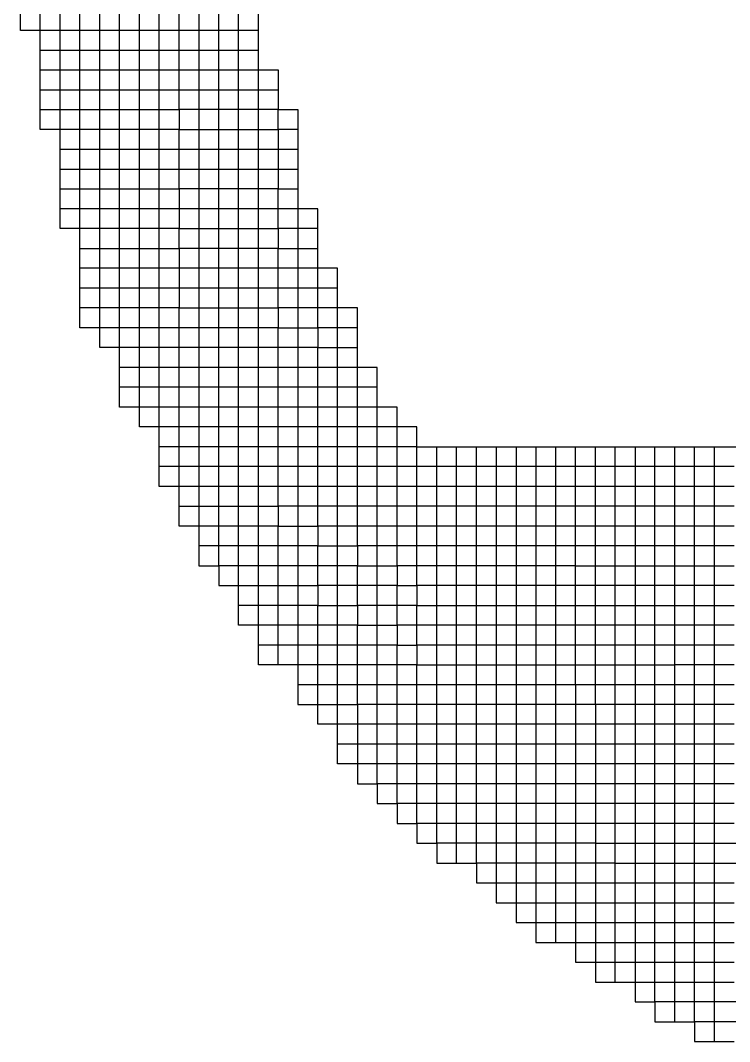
# Model space of a CAD drawing. Header units: millimetres. Extents: x 0 to 841, y 0 to 594.
# Drawn here: x 743.71 to 748.14, y 103.31 to 109.68 of the extents above; entities that cross this region are included whole.
import ezdxf
from ezdxf.enums import TextEntityAlignment as Align

# ---------------------------------------------------------------- set-up
doc = ezdxf.new("R2010")
doc.units = ezdxf.units.MM
doc.layers.add('TEXT', color=255, linetype='Continuous')
doc.styles.add('ECL', font='SIMFANG_2312.TTF', dxfattribs={"width": 0.7, "height": 3})

# ---------------------------------------------------------------- blocks, each defined once
blk = doc.blocks.new('*U34')
at = {"color": 32, "linetype": 'Continuous'}
for points in [[(-30.1125, 2.494), (-30.1125, 2.3455), (-30.1125, 2.197), (-30.1125, 2.0485), (-30.1125, 1.9), (-30.1125, 1.7515), (-30.1125, 1.603), (-30.1125, 1.4545), (-30.1125, 1.306), (-30.1125, 1.1575), (-30.1125, 1.009), (-30.1125, 0.8605), (-30.1125, 0.712), (-30.1125, 0.5635), (-30.1125, 0.415), (-30.1125, 0.2665), (-30.1125, 0.118), (-30.1125, -0.0305), (-30.1125, -0.179), (-30.1125, -0.3275), (-30.1125, -0.476), (-30.1125, -0.6245), (-30.1125, -0.773), (-30.1125, -0.9215), (-30.1125, -1.07), (-30.1125, -1.2185), (-30.1125, -1.367), (-30.1125, -1.5155), (-30.1125, -1.664), (-29.964, -1.664), (-29.964, -1.8125), (-29.8155, -1.8125), (-29.667, -1.8125), (-29.5185, -1.8125), (-29.37, -1.8125), (-29.2215, -1.8125), (-29.2215, -1.961), (-29.073, -1.961), (-28.9245, -1.961), (-28.9245, -2.1095), (-28.776, -2.1095), (-28.6275, -2.1095), (-28.6275, -2.258), (-28.479, -2.258), (-28.479, -2.4065), (-28.3305, -2.4065), (-28.182, -2.4065), (-28.0335, -2.4065), (-27.885, -2.4065), (-27.7365, -2.4065), (-27.588, -2.4065), (-27.4395, -2.4065), (-27.291, -2.4065), (-27.1425, -2.4065), (-26.994, -2.4065), (-26.8455, -2.4065), (-26.697, -2.4065), (-26.5485, -2.4065)], [(-26.8455, -2.1095), (-26.994, -2.1095), (-27.1425, -2.1095), (-27.291, -2.1095), (-27.4395, -2.1095), (-27.588, -2.1095), (-27.7365, -2.1095), (-27.885, -2.1095), (-28.0335, -2.1095), (-28.182, -2.1095), (-28.3305, -2.1095), (-28.479, -2.1095), (-28.479, -1.961), (-28.6275, -1.961), (-28.6275, -1.8125), (-28.776, -1.8125), (-28.9245, -1.8125), (-28.9245, -1.664), (-29.073, -1.664), (-29.2215, -1.664), (-29.2215, -1.5155), (-29.37, -1.5155), (-29.5185, -1.5155), (-29.5185, -1.367), (-29.667, -1.367), (-29.8155, -1.367), (-29.964, -1.367), (-30.1125, -1.367), (-30.261, -1.367), (-30.261, -1.2185), (-30.261, -1.07), (-30.4095, -1.07), (-30.4095, -0.9215), (-30.4095, -0.773), (-30.4095, -0.6245), (-30.4095, -0.476), (-30.4095, -0.3275), (-30.4095, -0.179), (-30.4095, -0.0305), (-30.4095, 0.118), (-30.4095, 0.2665), (-30.4095, 0.415), (-30.4095, 0.5635), (-30.4095, 0.712), (-30.4095, 0.8605), (-30.4095, 1.009), (-30.4095, 1.1575), (-30.4095, 1.306), (-30.4095, 1.4545), (-30.4095, 1.603), (-30.4095, 1.7515), (-30.4095, 1.9), (-30.4095, 2.0485), (-30.4095, 2.197), (-30.4095, 2.3455), (-30.4095, 2.494)], [(-27.588, -1.2185), (-27.7365, -1.2185), (-27.885, -1.2185), (-28.0335, -1.2185), (-28.182, -1.2185), (-28.3305, -1.2185), (-28.479, -1.2185), (-28.479, -1.07), (-28.6275, -1.07), (-28.6275, -0.9215), (-28.776, -0.9215), (-28.9245, -0.9215), (-28.9245, -0.773), (-29.073, -0.773), (-29.2215, -0.773), (-29.2215, -0.6245), (-29.37, -0.6245), (-29.5185, -0.6245), (-29.5185, -0.476), (-29.667, -0.476), (-29.8155, -0.476), (-29.964, -0.476), (-30.1125, -0.476), (-30.261, -0.476), (-30.261, -0.3275), (-30.261, -0.179), (-30.261, -0.0305), (-30.261, 0.118), (-30.4095, 0.118), (-30.558, 0.118), (-30.7065, 0.118), (-30.855, 0.118), (-30.855, 0.2665), (-30.855, 0.415), (-30.855, 0.5635), (-30.855, 0.712), (-30.855, 0.8605), (-30.855, 1.009), (-30.855, 1.1575), (-30.855, 1.306), (-30.855, 1.4545), (-30.855, 1.603), (-30.855, 1.7515), (-30.855, 1.9), (-30.855, 2.0485), (-30.855, 2.197), (-30.855, 2.3455), (-30.855, 2.494)], [(-27.4395, -1.367), (-27.588, -1.367), (-27.7365, -1.367), (-27.885, -1.367), (-28.0335, -1.367), (-28.182, -1.367), (-28.3305, -1.367), (-28.479, -1.367), (-28.479, -1.2185), (-28.6275, -1.2185), (-28.6275, -1.07), (-28.776, -1.07), (-28.9245, -1.07), (-28.9245, -0.9215), (-29.073, -0.9215), (-29.2215, -0.9215), (-29.2215, -0.773), (-29.37, -0.773), (-29.5185, -0.773), (-29.5185, -0.6245), (-29.667, -0.6245), (-29.8155, -0.6245), (-29.964, -0.6245), (-30.1125, -0.6245), (-30.261, -0.6245), (-30.4095, -0.6245), (-30.558, -0.6245), (-30.558, -0.476), (-30.7065, -0.476), (-30.7065, -0.3275), (-30.7065, -0.179), (-30.7065, -0.0305), (-30.7065, 0.118), (-30.7065, 0.2665), (-30.7065, 0.415), (-30.7065, 0.5635), (-30.7065, 0.712), (-30.7065, 0.8605), (-30.7065, 1.009), (-30.7065, 1.1575), (-30.7065, 1.306), (-30.7065, 1.4545), (-30.7065, 1.603), (-30.7065, 1.7515), (-30.7065, 1.9), (-30.7065, 2.0485), (-30.7065, 2.197), (-30.7065, 2.3455), (-30.855, 2.3455), (-31.0035, 2.3455), (-31.0035, 2.494)], [(-27.291, -1.8125), (-27.4395, -1.8125), (-27.588, -1.8125), (-27.7365, -1.8125), (-27.885, -1.8125), (-28.0335, -1.8125), (-28.182, -1.8125), (-28.3305, -1.8125), (-28.479, -1.8125), (-28.479, -1.664), (-28.6275, -1.664), (-28.6275, -1.5155), (-28.776, -1.5155), (-28.9245, -1.5155), (-28.9245, -1.367), (-29.073, -1.367), (-29.2215, -1.367), (-29.2215, -1.2185), (-29.37, -1.2185), (-29.5185, -1.2185), (-29.5185, -1.07), (-29.667, -1.07), (-29.8155, -1.07), (-29.964, -1.07), (-30.1125, -1.07), (-30.261, -1.07), (-30.261, -0.9215), (-30.261, -0.773), (-30.261, -0.6245), (-30.261, -0.476), (-30.4095, -0.476), (-30.558, -0.476), (-30.558, -0.3275), (-30.558, -0.179), (-30.558, -0.0305), (-30.558, 0.118), (-30.558, 0.2665), (-30.558, 0.415), (-30.558, 0.5635), (-30.558, 0.712), (-30.558, 0.8605), (-30.558, 1.009), (-30.558, 1.1575), (-30.558, 1.306), (-30.558, 1.4545), (-30.558, 1.603), (-30.558, 1.7515), (-30.558, 1.9), (-30.558, 2.0485), (-30.558, 2.197), (-30.558, 2.3455), (-30.7065, 2.3455), (-30.7065, 2.494)], [(-27.4395, -1.5155), (-27.588, -1.5155), (-27.7365, -1.5155), (-27.885, -1.5155), (-28.0335, -1.5155), (-28.182, -1.5155), (-28.3305, -1.5155), (-28.479, -1.5155), (-28.479, -1.367), (-28.6275, -1.367), (-28.6275, -1.2185), (-28.776, -1.2185), (-28.9245, -1.2185), (-28.9245, -1.07), (-29.073, -1.07), (-29.2215, -1.07), (-29.2215, -0.9215), (-29.37, -0.9215), (-29.5185, -0.9215), (-29.5185, -0.773), (-29.667, -0.773), (-29.8155, -0.773), (-29.964, -0.773), (-30.1125, -0.773), (-30.261, -0.773), (-30.4095, -0.773)], [(-27.291, -1.664), (-27.4395, -1.664), (-27.588, -1.664), (-27.7365, -1.664), (-27.885, -1.664), (-28.0335, -1.664), (-28.182, -1.664), (-28.3305, -1.664), (-28.479, -1.664), (-28.479, -1.5155), (-28.6275, -1.5155), (-28.6275, -1.367), (-28.776, -1.367), (-28.9245, -1.367), (-28.9245, -1.2185), (-29.073, -1.2185), (-29.2215, -1.2185), (-29.2215, -1.07), (-29.37, -1.07), (-29.5185, -1.07), (-29.5185, -0.9215), (-29.667, -0.9215), (-29.8155, -0.9215), (-29.964, -0.9215), (-30.1125, -0.9215), (-30.261, -0.9215), (-30.4095, -0.9215)], [(-26.697, -2.258), (-26.8455, -2.258), (-26.994, -2.258), (-27.1425, -2.258), (-27.291, -2.258), (-27.4395, -2.258), (-27.588, -2.258), (-27.7365, -2.258), (-27.885, -2.258), (-28.0335, -2.258), (-28.182, -2.258), (-28.3305, -2.258), (-28.479, -2.258), (-28.479, -2.1095), (-28.6275, -2.1095), (-28.6275, -1.961), (-28.776, -1.961), (-28.9245, -1.961), (-28.9245, -1.8125), (-29.073, -1.8125), (-29.2215, -1.8125), (-29.2215, -1.664), (-29.37, -1.664), (-29.5185, -1.664), (-29.5185, -1.5155), (-29.667, -1.5155), (-29.8155, -1.5155), (-29.964, -1.5155), (-30.1125, -1.5155)], [(-26.2515, -2.555), (-26.4, -2.555), (-26.5485, -2.555), (-26.697, -2.555), (-26.8455, -2.555), (-26.994, -2.555), (-27.1425, -2.555), (-27.291, -2.555), (-27.4395, -2.555), (-27.588, -2.555), (-27.7365, -2.555), (-27.885, -2.555), (-28.0335, -2.555), (-28.182, -2.555), (-28.3305, -2.555), (-28.479, -2.555), (-28.479, -2.4065), (-28.6275, -2.4065), (-28.6275, -2.258), (-28.776, -2.258), (-28.9245, -2.258), (-28.9245, -2.1095), (-29.073, -2.1095), (-29.2215, -2.1095), (-29.2215, -1.961), (-29.37, -1.961), (-29.5185, -1.961), (-29.667, -1.961), (-29.8155, -1.961)]]:
    blk.add_lwpolyline(points, dxfattribs=at)
at = {"color": 15, "linetype": 'Continuous'}
for points in [[(-27.588, -0.773), (-27.588, -0.9215), (-27.588, -1.07), (-27.588, -1.2185), (-27.588, -1.367), (-27.588, -1.5155), (-27.588, -1.664), (-27.588, -1.8125), (-27.588, -1.961), (-27.588, -2.1095), (-27.588, -2.258), (-27.588, -2.4065), (-27.588, -2.555), (-27.588, -2.7035), (-27.588, -2.852), (-27.588, -3.0005), (-27.588, -3.149), (-27.588, -3.2975), (-27.588, -3.446), (-27.588, -3.5945), (-27.588, -3.743), (-27.588, -3.8915), (-27.588, -4.04), (-27.588, -4.1885), (-27.588, -4.337), (-27.4395, -4.337), (-27.291, -4.337), (-27.1425, -4.337), (-26.994, -4.337), (-26.8455, -4.337), (-26.697, -4.337), (-26.5485, -4.337), (-26.4, -4.337), (-26.2515, -4.337), (-26.103, -4.337)], [(-31.3005, 1.9), (-31.152, 1.9), (-31.0035, 1.9), (-30.855, 1.9), (-30.7065, 1.9), (-30.558, 1.9), (-30.4095, 1.9), (-30.261, 1.9), (-30.261, 2.0485), (-30.1125, 2.0485), (-29.964, 2.0485), (-29.8155, 2.0485), (-29.667, 2.0485), (-29.5185, 2.0485), (-29.5185, 1.9), (-29.5185, 1.7515), (-29.37, 1.7515), (-29.37, 1.603), (-29.37, 1.4545), (-29.37, 1.306), (-29.37, 1.1575), (-29.37, 1.009), (-29.37, 0.8605), (-29.37, 0.712), (-29.37, 0.5635), (-29.37, 0.415), (-29.37, 0.2665), (-29.37, 0.118), (-29.37, -0.0305), (-29.37, -0.179), (-29.37, -0.3275), (-29.37, -0.476), (-29.37, -0.6245), (-29.37, -0.773), (-29.37, -0.9215), (-29.37, -1.07), (-29.37, -1.2185), (-29.37, -1.367), (-29.37, -1.5155), (-29.37, -1.664), (-29.37, -1.8125), (-29.37, -1.961), (-29.37, -2.1095), (-29.37, -2.258), (-29.37, -2.4065), (-29.37, -2.555), (-29.37, -2.7035), (-29.2215, -2.7035), (-29.073, -2.7035), (-28.9245, -2.7035), (-28.9245, -2.852), (-28.9245, -3.0005), (-28.9245, -3.149), (-28.9245, -3.2975), (-28.776, -3.2975), (-28.776, -3.446), (-28.6275, -3.446), (-28.6275, -3.5945), (-28.479, -3.5945), (-28.479, -3.743), (-28.3305, -3.743), (-28.3305, -3.8915), (-28.182, -3.8915), (-28.0335, -3.8915), (-28.0335, -4.04), (-27.885, -4.04), (-27.885, -4.1885), (-27.7365, -4.1885), (-27.7365, -4.337), (-27.588, -4.337), (-27.588, -4.4855), (-27.4395, -4.4855), (-27.291, -4.4855), (-27.291, -4.634), (-27.1425, -4.634), (-27.1425, -4.7825), (-26.994, -4.7825), (-26.8455, -4.7825), (-26.8455, -4.931), (-26.697, -4.931), (-26.697, -5.0795), (-26.5485, -5.0795), (-26.4, -5.0795), (-26.4, -5.228), (-26.2515, -5.228), (-26.103, -5.228)], [(-26.103, -3.2975), (-26.2515, -3.2975), (-26.4, -3.2975), (-26.5485, -3.2975), (-26.697, -3.2975), (-26.8455, -3.2975), (-26.994, -3.2975), (-27.1425, -3.2975), (-27.291, -3.2975), (-27.4395, -3.2975), (-27.588, -3.2975), (-27.7365, -3.2975), (-27.885, -3.2975), (-28.0335, -3.2975), (-28.182, -3.2975), (-28.3305, -3.2975), (-28.479, -3.2975), (-28.479, -3.149), (-28.6275, -3.149), (-28.776, -3.149), (-28.9245, -3.149), (-29.073, -3.149), (-29.073, -3.0005), (-29.073, -2.852), (-29.073, -2.7035), (-29.073, -2.555), (-29.073, -2.4065), (-29.073, -2.258), (-29.073, -2.1095), (-29.073, -1.961), (-29.073, -1.8125), (-29.073, -1.664), (-29.073, -1.5155), (-29.073, -1.367), (-29.073, -1.2185), (-29.073, -1.07), (-29.073, -0.9215), (-29.073, -0.773), (-29.073, -0.6245), (-29.073, -0.476), (-29.073, -0.3275), (-29.073, -0.179), (-29.073, -0.0305), (-29.073, 0.118), (-29.073, 0.2665), (-29.073, 0.415), (-29.073, 0.5635), (-29.2215, 0.5635), (-29.2215, 0.712), (-29.2215, 0.8605), (-29.2215, 1.009), (-29.37, 1.009), (-29.5185, 1.009), (-29.5185, 1.1575), (-29.667, 1.1575), (-29.8155, 1.1575), (-29.964, 1.1575), (-30.1125, 1.1575), (-30.261, 1.1575), (-30.261, 1.009), (-30.4095, 1.009), (-30.558, 1.009), (-30.7065, 1.009), (-30.855, 1.009), (-31.0035, 1.009), (-31.152, 1.009)], [(-26.103, -3.446), (-26.2515, -3.446), (-26.4, -3.446), (-26.5485, -3.446), (-26.697, -3.446), (-26.8455, -3.446), (-26.994, -3.446), (-27.1425, -3.446), (-27.291, -3.446), (-27.4395, -3.446), (-27.588, -3.446), (-27.7365, -3.446), (-27.885, -3.446), (-28.0335, -3.446), (-28.182, -3.446), (-28.3305, -3.446), (-28.479, -3.446), (-28.6275, -3.446), (-28.6275, -3.2975), (-28.776, -3.2975), (-28.776, -3.149), (-28.776, -3.0005), (-28.776, -2.852), (-28.776, -2.7035), (-28.776, -2.555), (-28.776, -2.4065), (-28.776, -2.258), (-28.776, -2.1095), (-28.776, -1.961), (-28.776, -1.8125), (-28.776, -1.664), (-28.776, -1.5155), (-28.776, -1.367), (-28.776, -1.2185), (-28.776, -1.07), (-28.776, -0.9215), (-28.776, -0.773), (-28.776, -0.6245), (-28.776, -0.476), (-28.776, -0.3275), (-28.776, -0.179), (-28.9245, -0.179), (-28.9245, -0.0305), (-28.9245, 0.118), (-28.9245, 0.2665), (-29.073, 0.2665), (-29.2215, 0.2665), (-29.2215, 0.415), (-29.37, 0.415), (-29.5185, 0.415), (-29.5185, 0.5635), (-29.667, 0.5635), (-29.8155, 0.5635), (-29.964, 0.5635), (-30.1125, 0.5635), (-30.261, 0.5635), (-30.261, 0.415), (-30.4095, 0.415), (-30.558, 0.415), (-30.7065, 0.415), (-30.855, 0.415), (-31.0035, 0.415)], [(-27.7365, -0.773), (-27.7365, -0.9215), (-27.7365, -1.07), (-27.7365, -1.2185), (-27.7365, -1.367), (-27.7365, -1.5155), (-27.7365, -1.664), (-27.7365, -1.8125), (-27.7365, -1.961), (-27.7365, -2.1095), (-27.7365, -2.258), (-27.7365, -2.4065), (-27.7365, -2.555), (-27.7365, -2.7035), (-27.7365, -2.852), (-27.7365, -3.0005), (-27.7365, -3.149), (-27.7365, -3.2975), (-27.7365, -3.446), (-27.7365, -3.5945), (-27.7365, -3.743), (-27.7365, -3.8915), (-27.7365, -4.04), (-27.7365, -4.1885), (-27.588, -4.1885), (-27.4395, -4.1885), (-27.291, -4.1885), (-27.1425, -4.1885), (-26.994, -4.1885), (-26.8455, -4.1885), (-26.697, -4.1885), (-26.5485, -4.1885), (-26.4, -4.1885), (-26.2515, -4.1885), (-26.103, -4.1885)]]:
    blk.add_lwpolyline(points, dxfattribs=at)
at = {"color": 22, "linetype": 'Continuous'}
for points in [[(-26.103, -3.5945), (-26.2515, -3.5945), (-26.4, -3.5945), (-26.5485, -3.5945), (-26.697, -3.5945), (-26.8455, -3.5945), (-26.994, -3.5945), (-27.1425, -3.5945), (-27.291, -3.5945), (-27.4395, -3.5945), (-27.588, -3.5945), (-27.7365, -3.5945), (-27.885, -3.5945), (-28.0335, -3.5945), (-28.182, -3.5945), (-28.3305, -3.5945), (-28.479, -3.5945), (-28.479, -3.446), (-28.479, -3.2975), (-28.6275, -3.2975), (-28.6275, -3.149), (-28.6275, -3.0005), (-28.6275, -2.852), (-28.6275, -2.7035), (-28.776, -2.7035), (-28.9245, -2.7035), (-28.9245, -2.555), (-28.9245, -2.4065), (-28.9245, -2.258), (-29.073, -2.258), (-29.2215, -2.258), (-29.2215, -2.1095), (-29.37, -2.1095), (-29.5185, -2.1095), (-29.5185, -1.961), (-29.5185, -1.8125), (-29.5185, -1.664), (-29.667, -1.664), (-29.8155, -1.664), (-29.964, -1.664), (-29.964, -1.5155), (-29.964, -1.367), (-29.964, -1.2185), (-29.964, -1.07), (-29.964, -0.9215), (-29.964, -0.773), (-29.964, -0.6245), (-29.964, -0.476), (-29.964, -0.3275), (-29.964, -0.179), (-29.964, -0.0305), (-29.964, 0.118), (-29.964, 0.2665), (-29.964, 0.415), (-29.964, 0.5635), (-29.964, 0.712), (-29.964, 0.8605), (-29.964, 1.009), (-29.964, 1.1575), (-29.964, 1.306), (-29.964, 1.4545), (-29.964, 1.603), (-29.964, 1.7515), (-29.964, 1.9), (-29.964, 2.0485), (-29.964, 2.197), (-29.964, 2.3455), (-29.964, 2.494)], [(-27.1425, -2.7035), (-27.1425, -2.852), (-27.1425, -3.0005), (-27.1425, -3.149), (-27.1425, -3.2975), (-27.1425, -3.446), (-27.1425, -3.5945), (-27.1425, -3.743), (-27.1425, -3.8915), (-27.1425, -4.04), (-27.1425, -4.1885), (-27.1425, -4.337), (-27.1425, -4.4855), (-27.1425, -4.634), (-26.994, -4.634), (-26.8455, -4.634), (-26.697, -4.634), (-26.5485, -4.634), (-26.4, -4.634), (-26.2515, -4.634), (-26.103, -4.634)], [(-27.291, -2.555), (-27.291, -2.7035), (-27.291, -2.852), (-27.291, -3.0005), (-27.291, -3.149), (-27.291, -3.2975), (-27.291, -3.446), (-27.291, -3.5945), (-27.291, -3.743), (-27.291, -3.8915), (-27.291, -4.04), (-27.291, -4.1885), (-27.291, -4.337), (-27.291, -4.4855), (-27.1425, -4.4855), (-26.994, -4.4855), (-26.8455, -4.4855), (-26.697, -4.4855), (-26.5485, -4.4855), (-26.4, -4.4855), (-26.2515, -4.4855), (-26.103, -4.4855)]]:
    blk.add_lwpolyline(points, dxfattribs=at)
at = {"color": 34, "linetype": 'Continuous'}
for points in [[(-26.103, -3.0005), (-26.2515, -3.0005), (-26.4, -3.0005), (-26.5485, -3.0005), (-26.697, -3.0005), (-26.8455, -3.0005), (-26.994, -3.0005), (-27.1425, -3.0005), (-27.291, -3.0005), (-27.4395, -3.0005), (-27.588, -3.0005), (-27.7365, -3.0005), (-27.885, -3.0005), (-28.0335, -3.0005), (-28.182, -3.0005), (-28.3305, -3.0005), (-28.479, -3.0005), (-28.479, -2.852), (-28.6275, -2.852), (-28.776, -2.852), (-28.9245, -2.852), (-29.073, -2.852), (-29.2215, -2.852), (-29.2215, -2.7035), (-29.2215, -2.555), (-29.2215, -2.4065), (-29.37, -2.4065), (-29.5185, -2.4065), (-29.5185, -2.258), (-29.5185, -2.1095), (-29.667, -2.1095), (-29.8155, -2.1095), (-29.8155, -1.961), (-29.8155, -1.8125), (-29.8155, -1.664), (-29.8155, -1.5155), (-29.8155, -1.367), (-29.8155, -1.2185), (-29.8155, -1.07), (-29.8155, -0.9215), (-29.8155, -0.773), (-29.8155, -0.6245), (-29.8155, -0.476), (-29.8155, -0.3275), (-29.8155, -0.179), (-29.8155, -0.0305), (-29.8155, 0.118), (-29.8155, 0.2665), (-29.8155, 0.415), (-29.8155, 0.5635), (-29.8155, 0.712), (-29.8155, 0.8605), (-29.8155, 1.009), (-29.8155, 1.1575), (-29.8155, 1.306), (-29.8155, 1.4545), (-29.8155, 1.603), (-29.8155, 1.7515), (-29.8155, 1.9), (-29.8155, 2.0485), (-29.8155, 2.197), (-29.8155, 2.3455), (-29.8155, 2.494)], [(-26.103, -0.9215), (-26.2515, -0.9215), (-26.4, -0.9215), (-26.5485, -0.9215), (-26.697, -0.9215), (-26.8455, -0.9215), (-26.994, -0.9215), (-27.1425, -0.9215), (-27.291, -0.9215), (-27.4395, -0.9215), (-27.588, -0.9215), (-27.7365, -0.9215), (-27.885, -0.9215), (-28.0335, -0.9215), (-28.182, -0.9215), (-28.3305, -0.9215), (-28.479, -0.9215), (-28.479, -0.773), (-28.6275, -0.773), (-28.6275, -0.6245), (-28.776, -0.6245), (-28.9245, -0.6245), (-28.9245, -0.476), (-29.073, -0.476), (-29.2215, -0.476), (-29.2215, -0.3275), (-29.37, -0.3275), (-29.5185, -0.3275), (-29.5185, -0.179), (-29.667, -0.179), (-29.8155, -0.179), (-29.964, -0.179), (-30.1125, -0.179), (-30.261, -0.179), (-30.4095, -0.179), (-30.558, -0.179), (-30.7065, -0.179)], [(-29.5185, -2.4065), (-29.667, -2.4065), (-29.667, -2.258), (-29.667, -2.1095), (-29.667, -1.961), (-29.667, -1.8125), (-29.667, -1.664), (-29.667, -1.5155), (-29.667, -1.367), (-29.667, -1.2185), (-29.667, -1.07), (-29.667, -0.9215), (-29.667, -0.773), (-29.667, -0.6245), (-29.667, -0.476), (-29.667, -0.3275), (-29.667, -0.179), (-29.667, -0.0305), (-29.667, 0.118), (-29.667, 0.2665), (-29.667, 0.415), (-29.667, 0.5635), (-29.667, 0.712), (-29.667, 0.8605), (-29.667, 1.009), (-29.667, 1.1575), (-29.667, 1.306), (-29.667, 1.4545), (-29.667, 1.603), (-29.667, 1.7515), (-29.667, 1.9), (-29.667, 2.0485), (-29.667, 2.197), (-29.667, 2.3455), (-29.667, 2.494)], [(-27.885, -0.773), (-27.885, -0.9215), (-27.885, -1.07), (-27.885, -1.2185), (-27.885, -1.367), (-27.885, -1.5155), (-27.885, -1.664), (-27.885, -1.8125), (-27.885, -1.961), (-27.885, -2.1095), (-27.885, -2.258), (-27.885, -2.4065), (-27.885, -2.555), (-27.885, -2.7035), (-27.885, -2.852), (-27.885, -3.0005), (-27.885, -3.149), (-27.885, -3.2975), (-27.885, -3.446), (-27.885, -3.5945), (-27.885, -3.743), (-27.885, -3.8915), (-27.885, -4.04), (-27.7365, -4.04), (-27.588, -4.04), (-27.4395, -4.04), (-27.291, -4.04), (-27.1425, -4.04), (-26.994, -4.04), (-26.8455, -4.04), (-26.697, -4.04), (-26.5485, -4.04), (-26.4, -4.04), (-26.2515, -4.04), (-26.103, -4.04)]]:
    blk.add_lwpolyline(points, dxfattribs=at)
at = {"color": 13, "linetype": 'Continuous'}
for points in [[(-29.2215, 0.8605), (-29.37, 0.8605), (-29.5185, 0.8605), (-29.5185, 1.009), (-29.667, 1.009), (-29.8155, 1.009), (-29.964, 1.009), (-30.1125, 1.009), (-30.261, 1.009), (-30.261, 0.8605), (-30.4095, 0.8605), (-30.558, 0.8605), (-30.7065, 0.8605), (-30.855, 0.8605), (-31.0035, 0.8605), (-31.152, 0.8605), (-31.152, 1.009), (-31.152, 1.1575), (-31.152, 1.306), (-31.152, 1.4545), (-31.152, 1.603), (-31.152, 1.7515), (-31.152, 1.9), (-31.152, 2.0485), (-31.152, 2.197), (-31.152, 2.3455), (-31.152, 2.494)], [(-29.37, 1.603), (-29.5185, 1.603), (-29.5185, 1.7515), (-29.667, 1.7515), (-29.8155, 1.7515), (-29.964, 1.7515), (-30.1125, 1.7515), (-30.261, 1.7515), (-30.261, 1.603), (-30.4095, 1.603), (-30.558, 1.603), (-30.7065, 1.603), (-30.855, 1.603), (-31.0035, 1.603), (-31.152, 1.603), (-31.3005, 1.603), (-31.3005, 1.7515), (-31.3005, 1.9), (-31.3005, 2.0485), (-31.3005, 2.197), (-31.3005, 2.3455), (-31.3005, 2.494)], [(-28.479, -0.773), (-28.479, -0.6245), (-28.6275, -0.6245), (-28.6275, -0.476), (-28.776, -0.476), (-28.9245, -0.476), (-28.9245, -0.3275), (-29.073, -0.3275), (-29.2215, -0.3275), (-29.2215, -0.179), (-29.37, -0.179), (-29.5185, -0.179), (-29.5185, -0.0305), (-29.667, -0.0305), (-29.8155, -0.0305), (-29.964, -0.0305), (-30.1125, -0.0305), (-30.261, -0.0305), (-30.4095, -0.0305), (-30.558, -0.0305), (-30.7065, -0.0305), (-30.855, -0.0305), (-30.855, 0.118), (-31.0035, 0.118), (-31.0035, 0.2665), (-31.0035, 0.415), (-31.0035, 0.5635), (-31.0035, 0.712), (-31.0035, 0.8605), (-31.0035, 1.009), (-31.0035, 1.1575), (-31.0035, 1.306), (-31.0035, 1.4545), (-31.0035, 1.603), (-31.0035, 1.7515), (-31.0035, 1.9), (-31.0035, 2.0485), (-31.0035, 2.197), (-31.0035, 2.3455), (-31.152, 2.3455), (-31.3005, 2.3455), (-31.449, 2.3455), (-31.449, 2.494)], [(-31.3005, 1.7515), (-31.152, 1.7515), (-31.0035, 1.7515), (-30.855, 1.7515), (-30.7065, 1.7515), (-30.558, 1.7515), (-30.4095, 1.7515), (-30.261, 1.7515), (-30.261, 1.9), (-30.1125, 1.9), (-29.964, 1.9), (-29.8155, 1.9), (-29.667, 1.9), (-29.5185, 1.9)], [(-31.152, 1.4545), (-31.0035, 1.4545), (-30.855, 1.4545), (-30.7065, 1.4545), (-30.558, 1.4545), (-30.4095, 1.4545), (-30.261, 1.4545), (-30.261, 1.603), (-30.1125, 1.603), (-29.964, 1.603), (-29.8155, 1.603), (-29.667, 1.603), (-29.5185, 1.603), (-29.5185, 1.4545), (-29.37, 1.4545)], [(-31.152, 1.306), (-31.0035, 1.306), (-30.855, 1.306), (-30.7065, 1.306), (-30.558, 1.306), (-30.4095, 1.306), (-30.261, 1.306), (-30.261, 1.4545), (-30.1125, 1.4545), (-29.964, 1.4545), (-29.8155, 1.4545), (-29.667, 1.4545), (-29.5185, 1.4545), (-29.5185, 1.306), (-29.37, 1.306)], [(-31.152, 1.1575), (-31.0035, 1.1575), (-30.855, 1.1575), (-30.7065, 1.1575), (-30.558, 1.1575), (-30.4095, 1.1575), (-30.261, 1.1575), (-30.261, 1.306), (-30.1125, 1.306), (-29.964, 1.306), (-29.8155, 1.306), (-29.667, 1.306), (-29.5185, 1.306), (-29.5185, 1.1575), (-29.37, 1.1575)], [(-31.0035, 0.712), (-30.855, 0.712), (-30.7065, 0.712), (-30.558, 0.712), (-30.4095, 0.712), (-30.261, 0.712), (-30.261, 0.8605), (-30.1125, 0.8605), (-29.964, 0.8605), (-29.8155, 0.8605), (-29.667, 0.8605), (-29.5185, 0.8605), (-29.5185, 0.712), (-29.37, 0.712), (-29.2215, 0.712)], [(-29.073, 0.415), (-29.2215, 0.415), (-29.2215, 0.5635), (-29.37, 0.5635), (-29.5185, 0.5635), (-29.5185, 0.712), (-29.667, 0.712), (-29.8155, 0.712), (-29.964, 0.712), (-30.1125, 0.712), (-30.261, 0.712), (-30.261, 0.5635), (-30.4095, 0.5635), (-30.558, 0.5635), (-30.7065, 0.5635), (-30.855, 0.5635), (-31.0035, 0.5635)], [(-28.9245, 0.118), (-29.073, 0.118), (-29.2215, 0.118), (-29.2215, 0.2665), (-29.37, 0.2665), (-29.5185, 0.2665), (-29.5185, 0.415), (-29.667, 0.415), (-29.8155, 0.415), (-29.964, 0.415), (-30.1125, 0.415), (-30.261, 0.415), (-30.261, 0.2665), (-30.4095, 0.2665), (-30.558, 0.2665), (-30.7065, 0.2665), (-30.855, 0.2665), (-31.0035, 0.2665)], [(-28.776, -0.3275), (-28.9245, -0.3275), (-28.9245, -0.179), (-29.073, -0.179), (-29.2215, -0.179), (-29.2215, -0.0305), (-29.37, -0.0305), (-29.5185, -0.0305), (-29.5185, 0.118), (-29.667, 0.118), (-29.8155, 0.118), (-29.964, 0.118), (-30.1125, 0.118), (-30.261, 0.118), (-30.261, 0.2665), (-30.1125, 0.2665), (-29.964, 0.2665), (-29.8155, 0.2665), (-29.667, 0.2665), (-29.5185, 0.2665), (-29.5185, 0.118), (-29.37, 0.118), (-29.2215, 0.118), (-29.2215, -0.0305), (-29.073, -0.0305), (-28.9245, -0.0305)], [(-27.1425, -3.743), (-27.291, -3.743), (-27.4395, -3.743), (-27.588, -3.743), (-27.7365, -3.743), (-27.885, -3.743), (-28.0335, -3.743), (-28.182, -3.743), (-28.3305, -3.743), (-28.3305, -3.5945), (-28.3305, -3.446), (-28.3305, -3.2975), (-28.3305, -3.149), (-28.3305, -3.0005), (-28.3305, -2.852), (-28.3305, -2.7035), (-28.3305, -2.555), (-28.3305, -2.4065), (-28.3305, -2.258), (-28.3305, -2.1095), (-28.3305, -1.961), (-28.3305, -1.8125), (-28.3305, -1.664), (-28.3305, -1.5155), (-28.3305, -1.367), (-28.3305, -1.2185), (-28.3305, -1.07), (-28.3305, -0.9215), (-28.3305, -0.773)], [(-26.994, -3.8915), (-27.1425, -3.8915), (-27.291, -3.8915), (-27.4395, -3.8915), (-27.588, -3.8915), (-27.7365, -3.8915), (-27.885, -3.8915), (-28.0335, -3.8915), (-28.0335, -3.743), (-28.0335, -3.5945), (-28.0335, -3.446), (-28.0335, -3.2975), (-28.0335, -3.149), (-28.0335, -3.0005), (-28.0335, -2.852), (-28.0335, -2.7035), (-28.0335, -2.555), (-28.0335, -2.4065), (-28.0335, -2.258), (-28.0335, -2.1095), (-28.0335, -1.961), (-28.0335, -1.8125), (-28.0335, -1.664), (-28.0335, -1.5155), (-28.0335, -1.367), (-28.0335, -1.2185), (-28.0335, -1.07), (-28.0335, -0.9215), (-28.0335, -0.773)], [(-26.2515, -2.7035), (-26.4, -2.7035), (-26.5485, -2.7035), (-26.697, -2.7035), (-26.8455, -2.7035), (-26.994, -2.7035), (-27.1425, -2.7035), (-27.291, -2.7035), (-27.4395, -2.7035), (-27.588, -2.7035), (-27.7365, -2.7035), (-27.885, -2.7035), (-28.0335, -2.7035), (-28.182, -2.7035), (-28.3305, -2.7035), (-28.479, -2.7035), (-28.479, -2.555), (-28.6275, -2.555), (-28.6275, -2.4065), (-28.776, -2.4065), (-28.9245, -2.4065), (-29.073, -2.4065), (-29.2215, -2.4065), (-29.2215, -2.258), (-29.37, -2.258), (-29.5185, -2.258), (-29.667, -2.258)], [(-26.103, -2.852), (-26.2515, -2.852), (-26.4, -2.852), (-26.5485, -2.852), (-26.697, -2.852), (-26.8455, -2.852), (-26.994, -2.852), (-27.1425, -2.852), (-27.291, -2.852), (-27.4395, -2.852), (-27.588, -2.852), (-27.7365, -2.852), (-27.885, -2.852), (-28.0335, -2.852), (-28.182, -2.852), (-28.3305, -2.852), (-28.479, -2.852), (-28.479, -2.7035), (-28.6275, -2.7035), (-28.6275, -2.555), (-28.776, -2.555), (-28.9245, -2.555), (-29.073, -2.555), (-29.2215, -2.555), (-29.37, -2.555)], [(-27.4395, -4.4855), (-27.4395, -4.337), (-27.4395, -4.1885), (-27.4395, -4.04), (-27.4395, -3.8915), (-27.4395, -3.743), (-27.4395, -3.5945), (-27.4395, -3.446), (-27.4395, -3.2975), (-27.4395, -3.149), (-27.4395, -3.0005), (-27.4395, -2.852), (-27.4395, -2.7035), (-27.4395, -2.555)], [(-26.2515, -5.228), (-26.2515, -5.0795), (-26.2515, -4.931), (-26.2515, -4.7825), (-26.2515, -4.634), (-26.2515, -4.4855), (-26.2515, -4.337), (-26.2515, -4.1885), (-26.2515, -4.04), (-26.2515, -3.8915), (-26.2515, -3.743), (-26.2515, -3.5945)], [(-26.2515, -3.743), (-26.103, -3.743), (-25.9545, -3.743), (-25.806, -3.743), (-25.6575, -3.743), (-25.509, -3.743), (-25.3605, -3.743), (-25.212, -3.743), (-25.0635, -3.743), (-24.915, -3.743)], [(-26.2515, -3.8915), (-26.103, -3.8915), (-25.9545, -3.8915), (-25.806, -3.8915), (-25.6575, -3.8915), (-25.509, -3.8915), (-25.3605, -3.8915), (-25.212, -3.8915), (-25.0635, -3.8915), (-24.915, -3.8915), (-24.7665, -3.8915), (-24.618, -3.8915)], [(-24.915, -4.931), (-25.0635, -4.931), (-25.212, -4.931), (-25.3605, -4.931), (-25.509, -4.931), (-25.6575, -4.931), (-25.806, -4.931), (-25.9545, -4.931), (-26.103, -4.931), (-26.2515, -4.931), (-26.4, -4.931), (-26.5485, -4.931), (-26.697, -4.931), (-26.697, -4.7825), (-26.697, -4.634), (-26.697, -4.4855), (-26.697, -4.337)], [(-26.5485, -5.0795), (-26.5485, -4.931), (-26.5485, -4.7825), (-26.5485, -4.634), (-26.5485, -4.4855), (-26.5485, -4.337)], [(-24.7665, -5.0795), (-24.915, -5.0795), (-25.0635, -5.0795), (-25.212, -5.0795), (-25.3605, -5.0795), (-25.509, -5.0795), (-25.6575, -5.0795), (-25.806, -5.0795), (-25.9545, -5.0795), (-26.103, -5.0795), (-26.2515, -5.0795), (-26.4, -5.0795), (-26.4, -4.931), (-26.4, -4.7825), (-26.4, -4.634), (-26.4, -4.4855), (-26.4, -4.337)]]:
    blk.add_lwpolyline(points, dxfattribs=at)
at = {"color": 23, "linetype": 'Continuous'}
for points in [[(-31.3005, 2.197), (-31.152, 2.197), (-31.0035, 2.197), (-30.855, 2.197), (-30.7065, 2.197), (-30.558, 2.197), (-30.4095, 2.197), (-30.261, 2.197), (-30.261, 2.3455), (-30.4095, 2.3455), (-30.558, 2.3455), (-30.558, 2.494), (-30.4095, 2.494), (-30.261, 2.494), (-30.261, 2.6425), (-30.1125, 2.6425), (-29.964, 2.6425), (-29.8155, 2.6425), (-29.667, 2.6425)], [(-31.3005, 2.0485), (-31.152, 2.0485), (-31.0035, 2.0485), (-30.855, 2.0485), (-30.7065, 2.0485), (-30.558, 2.0485), (-30.4095, 2.0485), (-30.261, 2.0485), (-30.261, 2.197), (-30.1125, 2.197), (-29.964, 2.197), (-29.8155, 2.197), (-29.667, 2.197)], [(-28.182, -3.8915), (-28.182, -3.743), (-28.182, -3.5945), (-28.182, -3.446), (-28.182, -3.2975), (-28.182, -3.149), (-28.182, -3.0005), (-28.182, -2.852), (-28.182, -2.7035), (-28.182, -2.555), (-28.182, -2.4065), (-28.182, -2.258), (-28.182, -2.1095), (-28.182, -1.961), (-28.182, -1.8125), (-28.182, -1.664), (-28.182, -1.5155), (-28.182, -1.367), (-28.182, -1.2185), (-28.182, -1.07), (-28.182, -0.9215), (-28.182, -0.773)]]:
    blk.add_lwpolyline(points, dxfattribs=at)
at = {"color": 25, "linetype": 'Continuous'}
for points in [[(-29.667, 2.3455), (-29.8155, 2.3455), (-29.964, 2.3455), (-30.1125, 2.3455), (-30.261, 2.3455), (-30.261, 2.494), (-30.1125, 2.494), (-29.964, 2.494), (-29.8155, 2.494), (-29.667, 2.494)], [(-26.103, -3.149), (-26.2515, -3.149), (-26.4, -3.149), (-26.5485, -3.149), (-26.697, -3.149), (-26.8455, -3.149), (-26.994, -3.149), (-27.1425, -3.149), (-27.291, -3.149), (-27.4395, -3.149), (-27.588, -3.149), (-27.7365, -3.149), (-27.885, -3.149), (-28.0335, -3.149), (-28.182, -3.149), (-28.3305, -3.149), (-28.479, -3.149), (-28.479, -3.0005), (-28.6275, -3.0005), (-28.776, -3.0005), (-28.9245, -3.0005), (-29.073, -3.0005)]]:
    blk.add_lwpolyline(points, dxfattribs=at)
at = {"color": 57, "linetype": 'Continuous'}
blk.add_lwpolyline([(-26.103, -1.07), (-26.2515, -1.07), (-26.4, -1.07), (-26.5485, -1.07), (-26.697, -1.07), (-26.8455, -1.07), (-26.994, -1.07), (-27.1425, -1.07), (-27.291, -1.07), (-27.4395, -1.07), (-27.588, -1.07), (-27.7365, -1.07), (-27.885, -1.07), (-28.0335, -1.07), (-28.182, -1.07), (-28.3305, -1.07), (-28.479, -1.07), (-28.479, -0.9215), (-28.6275, -0.9215), (-28.6275, -0.773), (-28.776, -0.773), (-28.9245, -0.773), (-28.9245, -0.6245), (-29.073, -0.6245), (-29.2215, -0.6245), (-29.2215, -0.476), (-29.37, -0.476), (-29.5185, -0.476), (-29.5185, -0.3275), (-29.667, -0.3275), (-29.8155, -0.3275), (-29.964, -0.3275), (-30.1125, -0.3275), (-30.261, -0.3275), (-30.4095, -0.3275), (-30.558, -0.3275), (-30.7065, -0.3275)], dxfattribs=at)
at = {"color": 91, "linetype": 'Continuous'}
blk.add_lwpolyline([(-28.479, -0.773), (-24.915, -0.773)], dxfattribs=at)
at = {"color": 94, "linetype": 'Continuous'}
for points in [[(-26.103, -1.2185), (-26.2515, -1.2185), (-26.4, -1.2185), (-26.5485, -1.2185), (-26.697, -1.2185), (-26.8455, -1.2185), (-26.994, -1.2185), (-27.1425, -1.2185), (-27.291, -1.2185), (-27.4395, -1.2185), (-27.588, -1.2185)], [(-26.103, -1.367), (-26.2515, -1.367), (-26.4, -1.367), (-26.5485, -1.367), (-26.697, -1.367), (-26.8455, -1.367), (-26.994, -1.367), (-27.1425, -1.367), (-27.291, -1.367), (-27.4395, -1.367)], [(-27.291, -1.664), (-27.1425, -1.664), (-26.994, -1.664), (-26.8455, -1.664), (-26.697, -1.664), (-26.5485, -1.664), (-26.4, -1.664), (-26.2515, -1.664), (-26.103, -1.664)], [(-26.103, -1.5155), (-26.2515, -1.5155), (-26.4, -1.5155), (-26.5485, -1.5155), (-26.697, -1.5155), (-26.8455, -1.5155), (-26.994, -1.5155), (-27.1425, -1.5155), (-27.291, -1.5155), (-27.4395, -1.5155)], [(-26.103, -1.8125), (-26.2515, -1.8125), (-26.4, -1.8125), (-26.5485, -1.8125), (-26.697, -1.8125), (-26.8455, -1.8125), (-26.994, -1.8125), (-27.1425, -1.8125), (-27.291, -1.8125)], [(-26.103, -2.1095), (-26.2515, -2.1095), (-26.4, -2.1095), (-26.5485, -2.1095), (-26.697, -2.1095), (-26.8455, -2.1095)], [(-26.103, -2.258), (-26.2515, -2.258), (-26.4, -2.258), (-26.5485, -2.258), (-26.697, -2.258)]]:
    blk.add_lwpolyline(points, dxfattribs=at)
at = {"color": 74, "linetype": 'Continuous'}
for points in [[(-27.4395, -2.555), (-27.4395, -2.4065), (-27.4395, -2.258), (-27.4395, -2.1095), (-27.4395, -1.961), (-27.4395, -1.8125), (-27.4395, -1.664), (-27.4395, -1.5155), (-27.4395, -1.367), (-27.4395, -1.2185), (-27.4395, -1.07), (-27.4395, -0.9215), (-27.4395, -0.773)], [(-27.291, -2.555), (-27.291, -2.4065), (-27.291, -2.258), (-27.291, -2.1095), (-27.291, -1.961), (-27.291, -1.8125), (-27.291, -1.664), (-27.291, -1.5155), (-27.291, -1.367), (-27.291, -1.2185), (-27.291, -1.07), (-27.291, -0.9215), (-27.291, -0.773)], [(-27.1425, -2.7035), (-27.1425, -2.555), (-27.1425, -2.4065), (-27.1425, -2.258), (-27.1425, -2.1095), (-27.1425, -1.961), (-27.1425, -1.8125), (-27.1425, -1.664), (-27.1425, -1.5155), (-27.1425, -1.367), (-27.1425, -1.2185), (-27.1425, -1.07), (-27.1425, -0.9215), (-27.1425, -0.773)], [(-26.4, -4.337), (-26.4, -4.1885), (-26.4, -4.04), (-26.4, -3.8915), (-26.4, -3.743), (-26.4, -3.5945), (-26.4, -3.446), (-26.4, -3.2975), (-26.4, -3.149), (-26.4, -3.0005), (-26.4, -2.852), (-26.4, -2.7035), (-26.4, -2.555), (-26.4, -2.4065), (-26.4, -2.258), (-26.4, -2.1095), (-26.4, -1.961), (-26.4, -1.8125), (-26.4, -1.664), (-26.4, -1.5155), (-26.4, -1.367), (-26.4, -1.2185), (-26.4, -1.07), (-26.4, -0.9215), (-26.4, -0.773)]]:
    blk.add_lwpolyline(points, dxfattribs=at)
at = {"color": 84, "linetype": 'Continuous'}
blk.add_lwpolyline([(-26.994, -2.7035), (-26.994, -2.555), (-26.994, -2.4065), (-26.994, -2.258), (-26.994, -2.1095), (-26.994, -1.961), (-26.994, -1.8125), (-26.994, -1.664), (-26.994, -1.5155), (-26.994, -1.367), (-26.994, -1.2185), (-26.994, -1.07), (-26.994, -0.9215), (-26.994, -0.773)], dxfattribs=at)
at = {"color": 37, "linetype": 'Continuous'}
blk.add_lwpolyline([(-26.8455, -0.773), (-26.8455, -0.9215), (-26.8455, -1.07), (-26.8455, -1.2185), (-26.8455, -1.367), (-26.8455, -1.5155), (-26.8455, -1.664), (-26.8455, -1.8125), (-26.8455, -1.961), (-26.8455, -2.1095), (-26.8455, -2.258), (-26.8455, -2.4065), (-26.8455, -2.555), (-26.8455, -2.7035), (-26.8455, -2.852), (-26.8455, -3.0005), (-26.8455, -3.149), (-26.8455, -3.2975), (-26.8455, -3.446), (-26.8455, -3.5945), (-26.8455, -3.743), (-26.8455, -3.8915), (-26.8455, -4.04), (-26.8455, -4.1885), (-26.8455, -4.337), (-26.8455, -4.4855), (-26.8455, -4.634), (-26.8455, -4.7825), (-26.697, -4.7825), (-26.5485, -4.7825), (-26.4, -4.7825), (-26.2515, -4.7825), (-26.103, -4.7825)], dxfattribs=at)
at = {"color": 66, "linetype": 'Continuous'}
blk.add_lwpolyline([(-26.697, -4.337), (-26.697, -4.1885), (-26.697, -4.04), (-26.697, -3.8915), (-26.697, -3.743), (-26.697, -3.5945), (-26.697, -3.446), (-26.697, -3.2975), (-26.697, -3.149), (-26.697, -3.0005), (-26.697, -2.852), (-26.697, -2.7035), (-26.697, -2.555), (-26.697, -2.4065), (-26.697, -2.258), (-26.697, -2.1095), (-26.697, -1.961), (-26.697, -1.8125), (-26.697, -1.664), (-26.697, -1.5155), (-26.697, -1.367), (-26.697, -1.2185), (-26.697, -1.07), (-26.697, -0.9215), (-26.697, -0.773)], dxfattribs=at)
at = {"color": 77, "linetype": 'Continuous'}
blk.add_lwpolyline([(-26.5485, -4.337), (-26.5485, -4.1885), (-26.5485, -4.04), (-26.5485, -3.8915), (-26.5485, -3.743), (-26.5485, -3.5945), (-26.5485, -3.446), (-26.5485, -3.2975), (-26.5485, -3.149), (-26.5485, -3.0005), (-26.5485, -2.852), (-26.5485, -2.7035), (-26.5485, -2.555), (-26.5485, -2.4065), (-26.5485, -2.258), (-26.5485, -2.1095), (-26.5485, -1.961), (-26.5485, -1.8125), (-26.5485, -1.664), (-26.5485, -1.5155), (-26.5485, -1.367), (-26.5485, -1.2185), (-26.5485, -1.07), (-26.5485, -0.9215), (-26.5485, -0.773)], dxfattribs=at)
at = {"color": 82, "linetype": 'Continuous'}
blk.add_lwpolyline([(-26.2515, -3.5945), (-26.2515, -3.446), (-26.2515, -3.2975), (-26.2515, -3.149), (-26.2515, -3.0005), (-26.2515, -2.852), (-26.2515, -2.7035), (-26.2515, -2.555), (-26.2515, -2.4065), (-26.2515, -2.258), (-26.2515, -2.1095), (-26.2515, -1.961), (-26.2515, -1.8125), (-26.2515, -1.664), (-26.2515, -1.5155), (-26.2515, -1.367), (-26.2515, -1.2185), (-26.2515, -1.07), (-26.2515, -0.9215), (-26.2515, -0.773)], dxfattribs=at)
at = {"color": 64, "linetype": 'Continuous'}
blk.add_lwpolyline([(-30.261, -1.2185), (-30.1125, -1.2185), (-29.964, -1.2185), (-29.8155, -1.2185), (-29.667, -1.2185), (-29.5185, -1.2185), (-29.5185, -1.367), (-29.37, -1.367), (-29.2215, -1.367), (-29.2215, -1.5155), (-29.073, -1.5155), (-28.9245, -1.5155), (-28.9245, -1.664), (-28.776, -1.664), (-28.6275, -1.664), (-28.6275, -1.8125), (-28.479, -1.8125), (-28.479, -1.961), (-28.3305, -1.961), (-28.182, -1.961), (-28.0335, -1.961), (-27.885, -1.961), (-27.7365, -1.961), (-27.588, -1.961), (-27.4395, -1.961), (-27.291, -1.961), (-27.1425, -1.961), (-26.994, -1.961), (-26.8455, -1.961), (-26.697, -1.961), (-26.5485, -1.961), (-26.4, -1.961), (-26.2515, -1.961), (-26.103, -1.961)], dxfattribs=at)
at = {"color": 92, "linetype": 'Continuous'}
for points in [[(-26.103, -2.4065), (-26.2515, -2.4065), (-26.4, -2.4065), (-26.5485, -2.4065)], [(-26.103, -2.555), (-26.2515, -2.555)], [(-26.103, -2.7035), (-26.2515, -2.7035)]]:
    blk.add_lwpolyline(points, dxfattribs=at)
at = {"color": 17, "linetype": 'Continuous'}
blk.add_lwpolyline([(-26.994, -4.7825), (-26.994, -4.634), (-26.994, -4.4855), (-26.994, -4.337), (-26.994, -4.1885), (-26.994, -4.04), (-26.994, -3.8915), (-26.994, -3.743), (-26.994, -3.5945), (-26.994, -3.446), (-26.994, -3.2975), (-26.994, -3.149), (-26.994, -3.0005), (-26.994, -2.852), (-26.994, -2.7035)], dxfattribs=at)
at = {"color": 19, "linetype": 'Continuous'}
blk.add_lwpolyline([(-27.1425, -3.743), (-26.994, -3.743), (-26.8455, -3.743), (-26.697, -3.743), (-26.5485, -3.743), (-26.4, -3.743), (-26.2515, -3.743)], dxfattribs=at)
at = {"color": 26, "linetype": 'Continuous'}
blk.add_lwpolyline([(-26.994, -3.8915), (-26.8455, -3.8915), (-26.697, -3.8915), (-26.5485, -3.8915), (-26.4, -3.8915), (-26.2515, -3.8915)], dxfattribs=at)
blk = doc.blocks.new('XXDAFRAM-CH-HENG-A1')
at = {"layer": 'TEXT', "xscale": 0.8333333333339397, "yscale": 0.8333333333334849, "zscale": 0.8333333333333334}
blk.add_blockref('*U34', (769.9168, 107.6677), dxfattribs=at)
at = {"linetype": 'Continuous', "style": 'ECL', "width": 0.7}
for tag, height, p in [('DESIGNSTATUS', 3.5, (818.8528, 76.5743)), ('DESIGNSTATUS', 3.5, (818.8528, 76.5743)), ('ENDESIGNSTATUS', 3.5, (818.8897, 70.8893)), ('ENDESIGNSTATUS', 3.5, (818.8897, 70.8893)), ('O', 4, (784.75, 63.4599)), ('G', 4, (821.75, 63.4599)), ('V', 4, (778.5833, 63.4599)), ('L', 4, (790.9167, 63.4599)), ('N', 4, (797.0833, 63.4599)), ('D', 4, (809.4167, 63.4599)), ('W', 4, (815.5833, 63.4599)), ('VEREN40', 4, (827.8219, 63.3019)), ('DWGNAME1', 5, (768.7623, 48.8062)), ('DWGENAME1', 5, (768.9787, 42.7067)), ('DWGNAME', 5, (768.7334, 42.4248)), ('DWGENAME', 5, (769.2391, 35.3086)), ('DWGNAME2', 5, (769.1147, 35.2699)), ('DWGENAME2', 5, (769.396, 28.8107)), ('DWGNO', 5, (758.8104, 15.1389)), ('VEREN40', 4, (825.7732, 15.2229))]:
    blk.add_attdef(tag, text='', height=height, dxfattribs=at).set_placement(p, align=Align.MIDDLE)
at = {"style": 'ECL', "width": 0.7, "flags": 1}
for p in [(697.3889, 48.2777), (697.3889, 40.2777), (697.3889, 32.2777), (697.3889, 24.2777)]:
    blk.add_attdef('DATE', text='', height=5, dxfattribs=at).set_placement(p, align=Align.MIDDLE)
for tag, p in [('SJ1', (666.5556, 44.2777)), ('JH', (666.5556, 36.2777)), ('SH1', (666.5556, 28.2777)), ('PZ', (666.5556, 20.2778)), ('BL', (666.5556, 10))]:
    blk.add_attdef(tag, p, '', height=5, dxfattribs=at)

msp = doc.modelspace()

# ---------------------------------------------------------------- block references
msp.add_blockref('XXDAFRAM-CH-HENG-A1', (0, 0))

doc.saveas('drawing.dxf')
